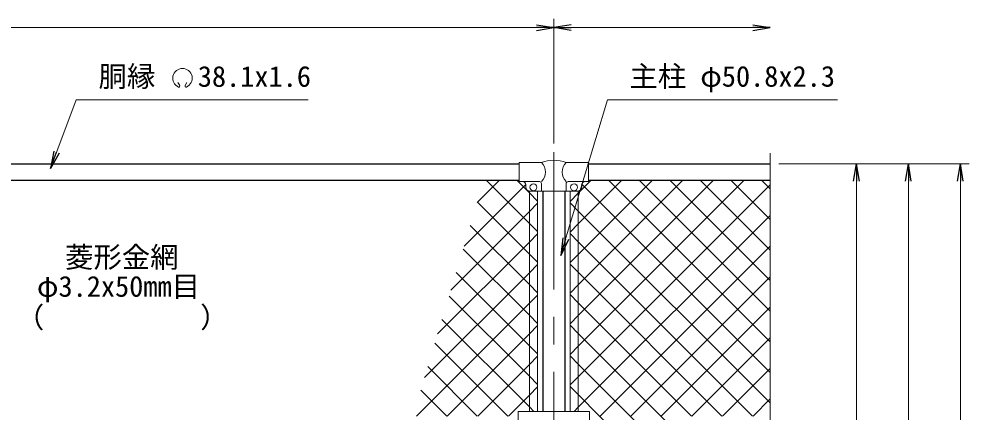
# Model space of a CAD drawing. Units: millimetres, scale not verified. Extents: x -4200 to 4200, y -2970 to 2970.
# Drawn here: x -2621 to -425, y 686 to 1595 of the extents above; entities that cross this region are included whole.
import ezdxf
from ezdxf.enums import TextEntityAlignment as Align

# ---------------------------------------------------------------- set-up
doc = ezdxf.new("R2010")
doc.units = ezdxf.units.MM
doc.header["$LTSCALE"] = 10
doc.linetypes.add('USER1', pattern=[50.8, 31.75, -6.35, 6.35, -6.35])
for name, color, linetype, lineweight in [('0-1_D-BMK', 2, 'USER1', 13), ('0-2_D-STR1', 1, 'Continuous', 25), ('0-3_D-STR-DIM', 7, 'Continuous', 13), ('0-9_D-STR3', 3, 'Continuous', 13), ('0-A_D-STR2', 7, 'Continuous', 13), ('0-B_D-STR-TXT', 7, 'Continuous', 13)]:
    doc.layers.add(name, color=color, linetype=linetype, lineweight=lineweight)
doc.layers.add('0-4_0', color=7, linetype='Continuous')
doc.styles.add('ＭＳ ゴシック', font='')
doc.styles.get('ＭＳ ゴシック').set_extended_font_data('MS Gothic')

# ---------------------------------------------------------------- blocks, each defined once
blk = doc.blocks.new('_Open')
at = {"layer": '0-4_0'}
blk.add_line((-10, 1.667), (0, 0), dxfattribs=at)
blk.add_lwpolyline([(-10, -1.667), (0, 0), (-10, 0)], dxfattribs=at)

msp = doc.modelspace()

# ---------------------------------------------------------------- linework, layer by layer
at = {"layer": '0-1_D-BMK'}
msp.add_line((-1384.65, 1287.29), (-1384.65, -869.77), dxfattribs=at)
at = {"layer": '0-2_D-STR1'}
for p, q in [((-3304.65, 1260.23), (-1464.65, 1260.23)), ((-1304.65, 1260.23), (-884.65, 1260.23)), ((-3304.65, 1222.23), (-1464.65, 1222.23)), ((-1304.65, 1222.23), (-884.65, 1222.23)), ((-1410.05, 1197.23), (-1410.05, 687.73)), ((-1359.25, 1197.23), (-1359.25, 687.73))]:
    msp.add_line(p, q, dxfattribs=at)
at = {"layer": '0-3_D-STR-DIM'}
for p, q in [((-1384.65, 1307.29), (-1384.65, 1595.23)), ((-1384.65, 1307.29), (-1384.65, 1595.23)), ((-3344.65, 1575.23), (-1424.65, 1575.23)), ((-1344.65, 1575.23), (-924.65, 1575.23)), ((-884.65, 1285.23), (-884.65, 410.88)), ((-864.65, 1260.23), (-664.65, 1260.23)), ((-864.65, 1260.23), (-544.65, 1260.23)), ((-864.65, 1260.23), (-424.65, 1260.23)), ((-684.65, 1220.23), (-684.65, -449.77)), ((-564.65, 1220.23), (-564.65, -499.77)), ((-444.65, 1220.23), (-444.65, -799.77))]:
    msp.add_line(p, q, dxfattribs=at)
at = {"layer": '0-9_D-STR3'}
for p, q in [((-1464.65, 1263.23), (-1464.65, 1219.23)), ((-1464.65, 1263.23), (-1413.2, 1263.23)), ((-1356.1, 1263.23), (-1304.65, 1263.23)), ((-1304.65, 1263.23), (-1304.65, 1219.23)), ((-1464.65, 1219.23), (-1417.9, 1219.23)), ((-1449.65, 1212.23), (-1449.65, 1207.23)), ((-1413.2, 1214.53), (-1413.2, 1197.23)), ((-1356.1, 1214.53), (-1356.1, 1197.23)), ((-1351.4, 1219.23), (-1304.65, 1219.23)), ((-1319.65, 1212.23), (-1319.65, 1207.23)), ((-1441.15, 1197.34), (-1441.15, 687.73)), ((-1439.65, 1197.23), (-1329.65, 1197.23)), ((-1422.15, 1197.23), (-1422.15, 687.73)), ((-1347.15, 1197.23), (-1347.15, 687.73)), ((-1328.15, 1197.34), (-1328.15, 687.73)), ((-1467.15, 687.73), (-1467.15, 666.73)), ((-1302.15, 687.73), (-1467.15, 687.73)), ((-1302.15, 687.73), (-1302.15, 666.73))]:
    msp.add_line(p, q, dxfattribs=at)
for centre in [(-1431.65, 1206.23), (-1337.65, 1206.23)]:
    msp.add_circle(centre, 8, dxfattribs=at)
for centre, radius, start, end in [((-1384.65, 1188.49), 80, 69.0916, 110.9084), ((-1434.46, 1241.23), 30.59, 314.01503, 45.98497), ((-1334.85, 1241.23), 30.59, 134.01503, 225.98497), ((-1456.65, 1212.23), 7, 0, 90), ((-1417.9, 1214.53), 4.7, 0, 90), ((-1351.4, 1214.53), 4.7, 90, 180), ((-1312.65, 1212.23), 7, 90, 180), ((-1439.65, 1207.23), 10, 180, 270), ((-1329.65, 1207.23), 10, 270, 0)]:
    msp.add_arc(centre, radius, start, end, dxfattribs=at)
at = {"layer": '0-A_D-STR2'}
for p, q in [((-1592.09, 1069.77), (-1449.65, 1212.21)), ((-1561.56, 1171.01), (-1510.34, 1222.23)), ((-1441.15, 1122.53), (-1540.86, 1222.23)), ((-1441.15, 1193.24), (-1470.14, 1222.23)), ((-1328.15, 1192.29), (-1298.21, 1222.23)), ((-1328.15, 1121.57), (-1227.5, 1222.23)), ((-1328.15, 1050.86), (-1156.79, 1222.23)), ((-1328.15, 980.15), (-1086.08, 1222.23)), ((-1328.15, 909.44), (-1015.37, 1222.23)), ((-1328.15, 838.73), (-944.66, 1222.23)), ((-884.65, 778.16), (-1320.26, 1213.76)), ((-884.65, 848.87), (-1258.01, 1222.23)), ((-884.65, 919.58), (-1187.3, 1222.23)), ((-884.65, 990.29), (-1116.59, 1222.23)), ((-884.65, 1061), (-1045.88, 1222.23)), ((-884.65, 1131.71), (-975.17, 1222.23)), ((-884.65, 1202.42), (-904.46, 1222.23)), ((-1422.15, 1174.24), (-1441.15, 1193.24)), ((-1347.15, 1173.29), (-1328.15, 1192.29)), ((-1441.15, 1051.81), (-1561.28, 1171.94)), ((-1441.15, 1150), (-1422.15, 1169)), ((-1622.62, 968.53), (-1441.15, 1150)), ((-1422.15, 1103.53), (-1441.15, 1122.53)), ((-1347.15, 1102.57), (-1328.15, 1121.57)), ((-1441.15, 981.1), (-1577.66, 1117.61)), ((-1441.15, 1079.29), (-1422.15, 1098.29)), ((-1328.15, 1080.24), (-1347.15, 1099.24)), ((-1653.16, 867.28), (-1441.15, 1079.29)), ((-925.14, 677.23), (-1328.15, 1080.24)), ((-1441.15, 910.39), (-1594.05, 1063.29)), ((-1277.53, 677.23), (-884.65, 1070.1)), ((-1422.15, 1032.81), (-1441.15, 1051.81)), ((-1347.15, 1031.86), (-1328.15, 1050.86)), ((-1441.15, 1008.57), (-1422.15, 1027.57)), ((-1328.15, 1009.53), (-1347.15, 1028.53)), ((-1683.69, 766.04), (-1441.15, 1008.57)), ((-1441.15, 839.68), (-1610.43, 1008.96)), ((-995.85, 677.23), (-1328.15, 1009.53)), ((-1206.82, 677.23), (-884.65, 999.39)), ((-1422.15, 962.1), (-1441.15, 981.1)), ((-1347.15, 961.15), (-1328.15, 980.15)), ((-1441.15, 768.97), (-1626.81, 954.63)), ((-1441.15, 937.86), (-1422.15, 956.86)), ((-1328.15, 938.81), (-1347.15, 957.81)), ((-1701.79, 677.23), (-1441.15, 937.86)), ((-1066.57, 677.23), (-1328.15, 938.81)), ((-1136.11, 677.23), (-884.65, 928.68)), ((-1422.15, 891.39), (-1441.15, 910.39)), ((-1347.15, 890.44), (-1328.15, 909.44)), ((-1441.15, 867.15), (-1422.15, 886.15)), ((-1631.08, 677.23), (-1441.15, 867.15)), ((-1065.4, 677.23), (-884.65, 857.97)), ((-1490.83, 677.23), (-1659.58, 845.98)), ((-1422.15, 820.68), (-1441.15, 839.68)), ((-1347.15, 819.73), (-1328.15, 838.73)), ((-1441.15, 796.44), (-1422.15, 815.44)), ((-1561.54, 677.23), (-1675.96, 791.65)), ((-1560.37, 677.23), (-1441.15, 796.44)), ((-1422.15, 749.97), (-1441.15, 768.97)), ((-994.69, 677.23), (-884.65, 787.26)), ((-1632.25, 677.23), (-1692.35, 737.32)), ((-1489.66, 677.23), (-1441.15, 725.73)), ((-1441.15, 725.73), (-1422.15, 744.73)), ((-923.97, 677.23), (-884.65, 716.55))]:
    msp.add_line(p, q, dxfattribs=at)
for points in [[(-1347.15, 749.02), (-1328.15, 768.02), (-884.65, 1211.52)], [(-884.65, 707.45), (-1328.15, 1150.95), (-1347.15, 1169.95)], [(-1337.74, 687.73), (-1328.15, 697.31), (-884.65, 1140.81)], [(-1430.62, 687.73), (-1441.15, 698.26), (-1643.2, 900.3)], [(-884.65, 424.6), (-1137.28, 677.23), (-1328.15, 868.1), (-1347.15, 887.1)], [(-907.63, 376.87), (-1207.99, 677.23), (-1328.15, 797.39), (-1347.15, 816.39)], [(-884.65, 283.18), (-1278.7, 677.23), (-1328.15, 726.68), (-1347.15, 745.68)]]:
    msp.add_lwpolyline(points, dxfattribs=at)
at = {"layer": '0-B_D-STR-TXT'}
for p, q in [((-2249.34, 1441.1), (-2253.48, 1448.28)), ((-2236.85, 1441.1), (-2232.71, 1448.28))]:
    msp.add_line(p, q, dxfattribs=at)
for points in [[(-1952.84, 1408.23), (-2489.13, 1408.23), (-2547.78, 1251.66)], [(-729.04, 1408.23), (-1260.7, 1408.23), (-1367.98, 1050.61)]]:
    msp.add_lwpolyline(points, dxfattribs=at)
for centre, radius, start, end in [((-2243.09, 1458.26), 22.5, 294.32478, 245.67522), ((-2251.39, 1439.86), 2.37, 245.67522, 30), ((-2234.8, 1439.86), 2.37, 150, 294.32478)]:
    msp.add_arc(centre, radius, start, end, dxfattribs=at)

# ---------------------------------------------------------------- block references
at = {"layer": '0-3_D-STR-DIM', "xscale": 4, "yscale": 4}
for p in [(-1384.65, 1575.23), (-884.65, 1575.23)]:
    msp.add_blockref('_Open', p, dxfattribs=at)
for p, rotation in [((-1384.65, 1575.23), 180), ((-684.65, 1260.23), 90), ((-564.65, 1260.23), 90), ((-444.65, 1260.23), 90)]:
    msp.add_blockref('_Open', p, dxfattribs=dict(at, rotation=rotation))
at = {"layer": '0-B_D-STR-TXT', "xscale": 4, "yscale": 4}
for p, rotation in [((-2548.48, 1249.79), 249.46512), ((-1368.56, 1048.7), 253.30154)]:
    msp.add_blockref('_Open', p, dxfattribs=dict(at, rotation=rotation))

# ---------------------------------------------------------------- texts
at = {"layer": '0-B_D-STR-TXT', "style": 'ＭＳ ゴシック'}
for s, p in [('主柱 φ50.8x2.3', (-1209.78, 1424.24)), ('胴縁 \u300038.1x1.6', (-2437.2, 1424.01)), ('菱形金網', (-2514.6, 1006.12)), ('φ3.2x50mm目', (-2579.58, 938.54)), ('（\u3000\u3000   \u3000\u3000）', (-2628.31, 866.89))]:
    msp.add_text(s, height=48.09, dxfattribs=at).set_placement(p, align=Align.BOTTOM_LEFT)

doc.saveas('drawing.dxf')
